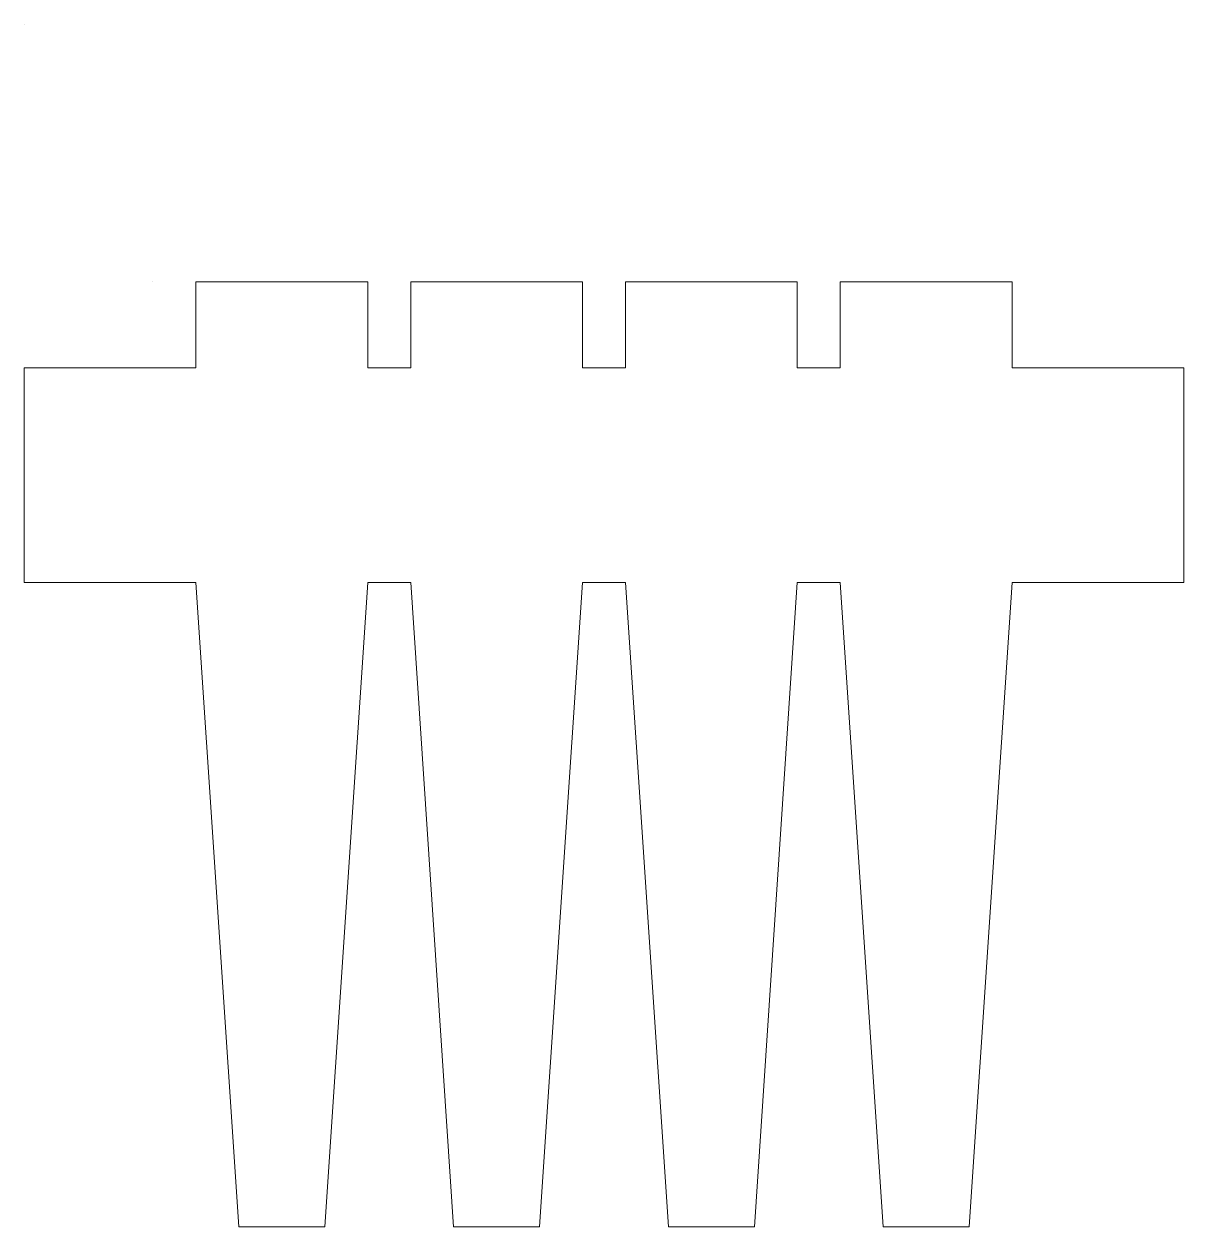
# Model space of a CAD drawing. Header units: millimetres. Extents: x 0 to 13.5, y 0 to 14.
import ezdxf

# ---------------------------------------------------------------- set-up
doc = ezdxf.new("R2010")
doc.units = ezdxf.units.MM
doc.layers.get('0').update_dxf_attribs({"linetype": 'CONTINUOUS', "lineweight": 0})

msp = doc.modelspace()

# ---------------------------------------------------------------- linework, layer by layer
for p, q in [((0, 14), (0, 14)), ((1.5, 11), (1.5, 11)), ((2, 10), (2, 11)), ((2, 11), (2, 10)), ((2, 11), (4, 11)), ((4, 11), (4, 10)), ((4.5, 10), (4.5, 11)), ((4.5, 11), (6.5, 11)), ((6.5, 10), (6.5, 11)), ((7, 11), (7, 10)), ((7, 11), (9, 11)), ((9, 10), (9, 11)), ((9.5, 11), (9.5, 10)), ((9.5, 11), (11.5, 11)), ((11.5, 10), (11.5, 11)), ((0, 10), (0, 7.5)), ((0, 10), (2, 10)), ((1.5, 10), (1.5, 10)), ((4, 10), (4.5, 10)), ((6.5, 10), (7, 10)), ((9, 10), (9.5, 10)), ((11.5, 10), (13.5, 10)), ((11.5, 10), (12.5, 10)), ((13.5, 7.5), (13.5, 10)), ((0, 7.5), (2, 7.5)), ((2, 7.5), (2.5, 0)), ((3.5, 0), (4, 7.5)), ((4, 7.5), (4.5, 7.5)), ((5, 0), (4.5, 7.5)), ((6, 0), (6.5, 7.5)), ((6.5, 7.5), (7, 7.5)), ((7, 7.5), (7.5, 0)), ((8.5, 0), (9, 7.5)), ((9, 7.5), (9.5, 7.5)), ((9.5, 7.5), (10, 0)), ((11.5, 7.5), (11, 0)), ((11.5, 7.5), (13.5, 7.5)), ((2.5, 0), (3.5, 0)), ((5, 0), (6, 0)), ((7.5, 0), (8.5, 0)), ((10, 0), (11, 0))]:
    msp.add_line(p, q)

doc.saveas('drawing.dxf')
